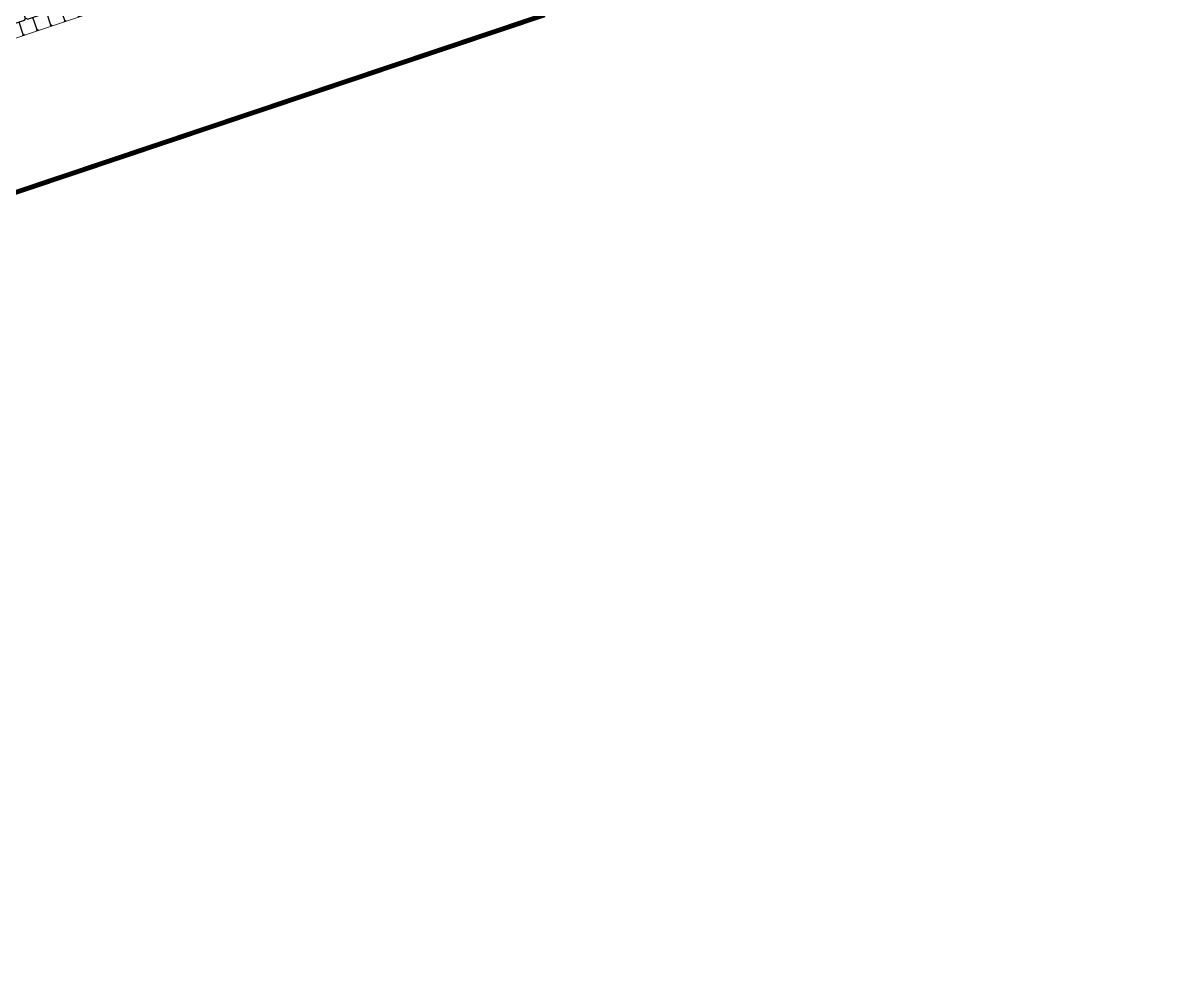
# Model space of a CAD drawing. Header units: metres. Extents: x 568332 to 569219, y 2065964 to 2066430.
# Drawn here: x 568498.77 to 568510.44, y 2065992.83 to 2066002.64 of the extents above; entities that cross this region are included whole.
import ezdxf

# ---------------------------------------------------------------- set-up
doc = ezdxf.new("R2010")
doc.units = ezdxf.units.M
doc.linetypes.add('CENTER', pattern=[2, 1.25, -0.25, 0.25, -0.25])
doc.linetypes.add('HIDDEN', pattern=[0.375, 0.25, -0.125])
doc.layers.add('-CENTER', color=143, linetype='CENTER', lineweight=13)
doc.layers.add('-LINE1', color=7, linetype='CONTINUOUS', lineweight=18)
for name, color, linetype in [('-RANH GIOI LO DAT', 12, 'CONTINUOUS'), ('13. NET HATCH', 252, 'CONTINUOUS'), ('ViaHeS', 32, 'CONTINUOUS')]:
    doc.layers.add(name, color=color, linetype=linetype)

# ---------------------------------------------------------------- blocks, each defined once
blk = doc.blocks.new('M4- T3')
at = {"layer": '13. NET HATCH'}
h = blk.add_hatch(dxfattribs=at)
h.set_pattern_fill('MAIGO-12', color=256, scale=300)
h.set_pattern_definition([(0, (478994.4757571262, -0.202551839480293), (75, 150), [120, -30, 120, -30]), (90, (478979.4757571262, 14.79744816051971), (-74.99999999999999, 150), [135, -165]), (45, (478964.4757571262, -0.202551839480293), (75.00000000142687, 150.0000000028537), [21.213203436, -403.0508652]), (135, (478994.4757571262, -0.202551839480293), (-75.00000000142686, 150.0000000028537), [21.213203436, -403.0508652])])
edge = h.paths.add_edge_path()
edge.add_line((716772.6841613529, 30041.12960393615), (719872.6873482529, 30041.12960393615))
edge.add_line((719872.6873482529, 30041.12960393615), (716772.7450527956, 31540.69149495072))
edge.add_line((716772.7450527956, 31540.69149495072), (716772.6805305227, 30041.12960393615))
at = {"layer": '-LINE1'}
blk.add_lwpolyline([(719872.6873482529, 30041.12960393615), (716772.6805305227, 30041.12960393615), (716772.6805305227, 31540.69149495072), (719872.6873482529, 31540.69149495072)], close=True, dxfattribs=at)
blk.add_lwpolyline([(716772.6841613529, 30041.12960393615), (719872.6873482529, 30041.12960393615), (716772.7450527956, 31540.69149495072), (716772.7450527956, 31540.69149495072), (716772.6805305227, 30041.12960393615)], dxfattribs=at)
at = {"layer": '-RANH GIOI LO DAT', "linetype": 'HIDDEN', "ltscale": 10, "const_width": 50}
blk.add_lwpolyline([(716772.6383235147, 48540.98193657298), (722772.6145765688, 48540.98193657286), (722772.6636013242, 28541.00532258167), (716772.6873482702, 28541.00532258167)], close=True, dxfattribs=at)

msp = doc.modelspace()

# ---------------------------------------------------------------- linework, layer by layer
at = {"layer": 'ViaHeS'}
msp.add_lwpolyline([(568377.9100292928, 2066007.834251728), (568495.3095522419, 2066047.232955089), (568501.4151432578, 2066044.013783243), (568510.4404839884, 2066012.219822507), (568505.7157784854, 2066003.258785054), (568392.2270906585, 2065965.172538755), (568385.8961157319, 2065968.321944489), (568374.7606235587, 2066001.503276802)], close=True, dxfattribs=at)

# ---------------------------------------------------------------- next in the draw order: block references
at = {"layer": '-CENTER', "color": 2, "true_color": 0xf1eb1f, "xscale": 0.001, "yscale": 0.001, "zscale": 0.001, "rotation": 18.55149973248752}
msp.add_blockref('M4- T3', (567827.9626960044, 2065745.702481392), dxfattribs=at)

doc.saveas('drawing.dxf')
